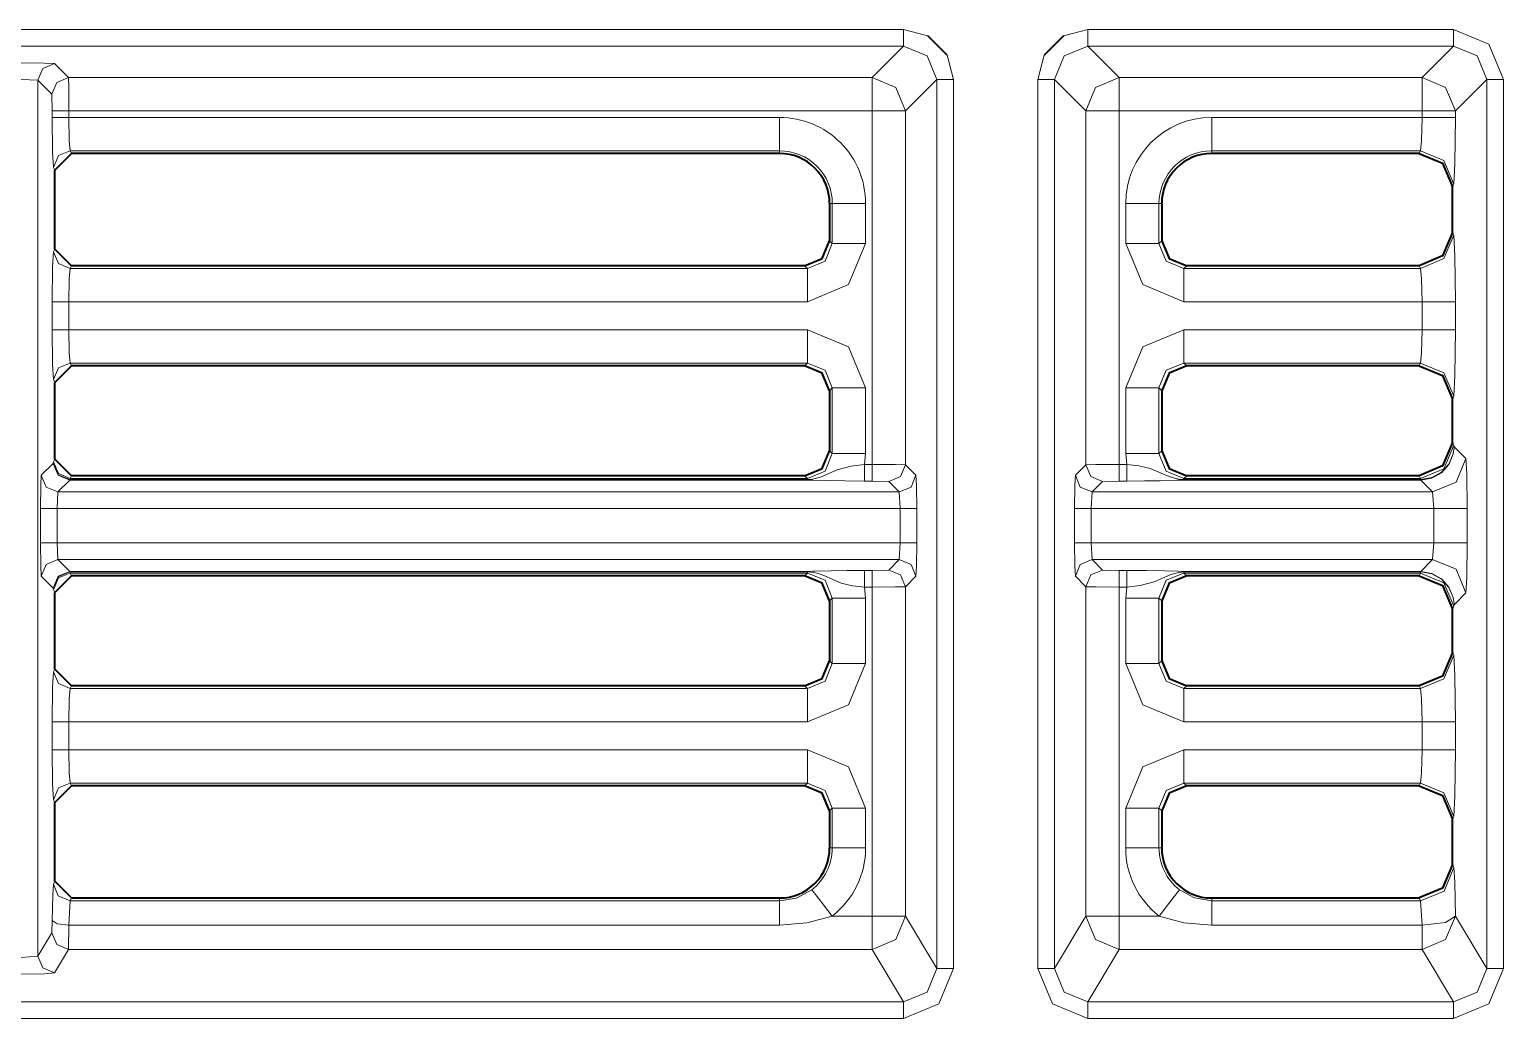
# Model space of a CAD drawing. Header units: millimetres. Extents: x 0 to 2941, y -405 to 1422.
# Drawn here: x 1079.58 to 1123.8, y 851.21 to 880.88 of the extents above; entities that cross this region are included whole.
import ezdxf

# ---------------------------------------------------------------- set-up
doc = ezdxf.new("R2010")
doc.units = ezdxf.units.MM
doc.layers.add('FINE', color=9, linetype='Continuous')
doc.layers.add('OUTLINE', color=7, linetype='Continuous')

msp = doc.modelspace()

# ---------------------------------------------------------------- linework, layer by layer
at = {"layer": 'FINE', "lineweight": 9}
for p, q in [((1051.224, 880.877), (1105.804, 880.877)), ((1105.804, 880.877), (1106.531, 880.689)), ((1110.602, 880.689), (1111.329, 880.877)), ((1111.329, 880.877), (1122.304, 880.877)), ((1105.804, 880.377), (1051.079, 880.377)), ((1104.86, 879.434), (1105.804, 880.377)), ((1109.83, 879.378), (1110.018, 880.105)), ((1122.304, 880.377), (1111.329, 880.377)), ((1111.329, 880.377), (1112.273, 879.434)), ((1122.304, 880.377), (1121.36, 879.434)), ((1080.329, 879.854), (1080.749, 879.434)), ((1079.829, 879.354), (1079.33, 879.379)), ((1080.749, 879.434), (1104.86, 879.434)), ((1106.804, 879.378), (1105.86, 878.434)), ((1106.804, 852.713), (1106.804, 879.378)), ((1109.83, 852.713), (1109.83, 879.378)), ((1110.33, 879.378), (1110.33, 852.713)), ((1111.273, 878.434), (1110.33, 879.378)), ((1112.273, 879.434), (1121.36, 879.434)), ((1122.36, 878.434), (1123.304, 879.378)), ((1123.304, 879.378), (1123.304, 852.713)), ((1123.804, 852.713), (1123.804, 879.378)), ((1080.262, 878.434), (1080.249, 878.934)), ((1080.262, 878.238), (1080.262, 878.434)), ((1080.762, 878.434), (1080.762, 878.238)), ((1105.86, 878.434), (1105.86, 867.821)), ((1111.273, 867.821), (1111.273, 878.434)), ((1112.273, 878.434), (1112.273, 867.833)), ((1121.36, 878.434), (1112.273, 878.434)), ((1121.36, 878.434), (1121.36, 878.238)), ((1122.36, 878.238), (1122.36, 878.434)), ((1080.762, 878.238), (1102.085, 878.238)), ((1115.049, 878.238), (1121.36, 878.238)), ((1102.085, 877.24), (1080.799, 877.24)), ((1080.799, 877.24), (1080.84, 877.159)), ((1102.085, 877.159), (1102.085, 877.24)), ((1121.311, 877.24), (1121.27, 877.159)), ((1080.34, 876.658), (1080.299, 876.74)), ((1122.269, 876.158), (1122.311, 876.241)), ((1103.666, 875.659), (1103.585, 875.659)), ((1103.666, 874.46), (1103.666, 875.659)), ((1104.665, 875.659), (1104.665, 874.46)), ((1112.469, 874.46), (1112.469, 875.659)), ((1113.549, 875.659), (1113.467, 875.659)), ((1113.467, 875.659), (1113.467, 874.46)), ((1122.311, 874.71), (1122.269, 874.793)), ((1103.585, 874.542), (1103.666, 874.46)), ((1113.467, 874.46), (1113.549, 874.542)), ((1080.299, 874.211), (1080.34, 874.293)), ((1080.84, 873.793), (1080.799, 873.711)), ((1080.799, 873.711), (1102.917, 873.711)), ((1102.917, 873.711), (1102.836, 873.793)), ((1114.298, 873.793), (1114.216, 873.711)), ((1114.216, 873.711), (1121.311, 873.711)), ((1121.27, 873.793), (1121.311, 873.711)), ((1080.262, 871.873), (1080.262, 872.713)), ((1121.36, 872.713), (1114.216, 872.713)), ((1121.36, 872.713), (1121.36, 871.873)), ((1080.762, 871.873), (1102.917, 871.873)), ((1114.216, 871.873), (1121.36, 871.873)), ((1102.836, 870.793), (1102.917, 870.874)), ((1121.311, 870.874), (1114.216, 870.874)), ((1114.216, 870.874), (1114.298, 870.793)), ((1121.311, 870.874), (1121.27, 870.793)), ((1080.34, 870.293), (1080.299, 870.375)), ((1103.666, 870.125), (1103.585, 870.044)), ((1104.665, 870.125), (1104.665, 868.16)), ((1112.469, 868.16), (1112.469, 870.125)), ((1113.549, 870.044), (1113.467, 870.125)), ((1113.467, 870.125), (1113.467, 868.16)), ((1122.269, 869.793), (1122.311, 869.875)), ((1104.665, 868.16), (1104.634, 867.833)), ((1112.499, 867.833), (1112.469, 868.16)), ((1113.467, 868.16), (1113.549, 868.242)), ((1122.311, 868.41), (1122.269, 868.493)), ((1122.32, 868.361), (1122.311, 868.41)), ((1122.675, 868.005), (1122.32, 868.361)), ((1079.934, 867.505), (1080.291, 867.862)), ((1080.291, 867.862), (1080.299, 867.911)), ((1080.299, 867.911), (1080.34, 867.993)), ((1105.86, 867.821), (1106.175, 867.505)), ((1110.958, 867.505), (1111.273, 867.821)), ((1112.273, 867.833), (1112.499, 867.833)), ((1080.791, 867.363), (1080.434, 867.005)), ((1102.917, 867.363), (1080.791, 867.363)), ((1102.917, 867.411), (1102.836, 867.493)), ((1104.86, 867.333), (1104.634, 867.333)), ((1105.36, 867.321), (1104.86, 867.333)), ((1105.675, 867.005), (1105.36, 867.321)), ((1114.298, 867.493), (1114.216, 867.411)), ((1114.216, 867.411), (1121.311, 867.411)), ((1114.216, 867.379), (1121.319, 867.379)), ((1121.319, 867.363), (1114.216, 867.363)), ((1121.27, 867.493), (1121.311, 867.411)), ((1121.311, 867.411), (1121.322, 867.379)), ((1121.322, 867.379), (1121.319, 867.379)), ((1121.319, 867.363), (1121.676, 867.005)), ((1080.434, 867.005), (1080.409, 866.506)), ((1080.434, 867.005), (1105.675, 867.005)), ((1105.701, 866.506), (1105.675, 867.005)), ((1111.458, 867.005), (1111.432, 866.506)), ((1121.676, 867.005), (1121.714, 866.506)), ((1079.909, 865.48), (1079.909, 866.506)), ((1105.701, 866.506), (1080.409, 866.506)), ((1080.409, 866.506), (1080.409, 865.48)), ((1105.701, 865.48), (1105.701, 866.506)), ((1106.201, 866.506), (1106.201, 865.48)), ((1110.932, 865.48), (1110.932, 866.506)), ((1121.714, 866.506), (1121.714, 865.48)), ((1122.714, 865.48), (1122.714, 866.506)), ((1080.409, 865.48), (1105.701, 865.48)), ((1080.409, 865.48), (1080.434, 864.98)), ((1105.675, 864.98), (1105.701, 865.48)), ((1111.432, 865.48), (1111.458, 864.98)), ((1121.714, 865.48), (1121.676, 864.98)), ((1080.434, 864.98), (1080.791, 864.623)), ((1105.675, 864.98), (1080.434, 864.98)), ((1080.791, 864.623), (1102.917, 864.623)), ((1102.917, 864.606), (1080.791, 864.606)), ((1080.791, 864.606), (1080.799, 864.574)), ((1104.634, 864.652), (1104.86, 864.652)), ((1104.86, 864.652), (1105.36, 864.665)), ((1105.36, 864.665), (1105.675, 864.98)), ((1121.676, 864.98), (1111.458, 864.98)), ((1114.216, 864.623), (1121.319, 864.623)), ((1121.319, 864.606), (1114.216, 864.606)), ((1121.322, 864.606), (1121.311, 864.574)), ((1121.676, 864.98), (1121.319, 864.623)), ((1121.325, 864.623), (1121.319, 864.623)), ((1121.319, 864.606), (1121.322, 864.606)), ((1080.291, 864.123), (1079.934, 864.48)), ((1102.917, 864.574), (1080.799, 864.574)), ((1080.799, 864.574), (1080.84, 864.493)), ((1102.836, 864.493), (1102.917, 864.574)), ((1104.86, 864.152), (1104.634, 864.152)), ((1104.634, 864.152), (1104.665, 863.825)), ((1104.86, 854.286), (1104.86, 864.152)), ((1106.175, 864.48), (1105.86, 864.165)), ((1105.86, 864.165), (1105.86, 854.286)), ((1111.273, 864.165), (1110.958, 864.48)), ((1111.273, 854.286), (1111.273, 864.165)), ((1112.469, 863.825), (1112.499, 864.152)), ((1114.216, 864.574), (1114.298, 864.493)), ((1121.311, 864.574), (1114.216, 864.574)), ((1121.311, 864.574), (1121.27, 864.493)), ((1080.299, 864.075), (1080.291, 864.123)), ((1080.34, 863.993), (1080.299, 864.075)), ((1103.666, 863.825), (1103.585, 863.744)), ((1103.666, 861.86), (1103.666, 863.825)), ((1104.665, 863.825), (1104.665, 861.86)), ((1112.469, 861.86), (1112.469, 863.825)), ((1113.467, 863.825), (1113.467, 861.86)), ((1113.549, 863.744), (1113.467, 863.825)), ((1122.32, 863.624), (1122.675, 863.98)), ((1122.269, 863.493), (1122.311, 863.576)), ((1122.311, 863.576), (1122.32, 863.624)), ((1103.585, 861.942), (1103.666, 861.86)), ((1113.467, 861.86), (1113.549, 861.942)), ((1122.311, 862.11), (1122.269, 862.193)), ((1080.299, 861.611), (1080.34, 861.693)), ((1080.84, 861.193), (1080.799, 861.111)), ((1080.799, 861.111), (1102.917, 861.111)), ((1102.917, 861.111), (1102.836, 861.193)), ((1114.298, 861.193), (1114.216, 861.111)), ((1114.216, 861.111), (1121.311, 861.111)), ((1121.27, 861.193), (1121.311, 861.111)), ((1080.262, 859.273), (1080.262, 860.113)), ((1080.762, 860.113), (1080.762, 859.273)), ((1102.917, 860.113), (1080.762, 860.113)), ((1121.36, 860.113), (1114.216, 860.113)), ((1121.36, 860.113), (1121.36, 859.273)), ((1122.36, 859.273), (1122.36, 860.113)), ((1080.762, 859.273), (1102.917, 859.273)), ((1114.216, 859.273), (1121.36, 859.273)), ((1080.799, 858.274), (1080.84, 858.193)), ((1102.917, 858.274), (1080.799, 858.274)), ((1102.836, 858.193), (1102.917, 858.274)), ((1121.311, 858.274), (1121.27, 858.193)), ((1103.666, 857.525), (1103.585, 857.444)), ((1103.666, 856.328), (1103.666, 857.525)), ((1104.665, 857.525), (1104.665, 856.328)), ((1112.469, 856.328), (1112.469, 857.525)), ((1122.269, 857.193), (1122.311, 857.275)), ((1103.585, 856.328), (1103.666, 856.328)), ((1113.467, 856.328), (1113.549, 856.328)), ((1122.312, 855.741), (1122.269, 855.828)), ((1080.297, 855.242), (1080.34, 855.328)), ((1080.797, 854.742), (1080.761, 854.015)), ((1080.84, 854.828), (1080.797, 854.742)), ((1080.797, 854.742), (1102.085, 854.742)), ((1102.085, 854.742), (1102.085, 854.828)), ((1115.049, 854.828), (1115.049, 854.742)), ((1115.049, 854.742), (1121.313, 854.742)), ((1121.27, 854.828), (1121.313, 854.742)), ((1121.313, 854.742), (1121.36, 854.015)), ((1080.249, 853.787), (1080.262, 854.151)), ((1080.761, 854.015), (1080.749, 853.287)), ((1102.085, 854.015), (1080.761, 854.015)), ((1103.662, 854.286), (1104.86, 854.286)), ((1105.86, 854.286), (1106.804, 852.713)), ((1110.33, 852.713), (1111.273, 854.286)), ((1121.36, 854.015), (1115.049, 854.015)), ((1123.304, 852.713), (1122.36, 854.286)), ((1079.829, 853.086), (1080.249, 853.787)), ((1080.749, 853.287), (1080.329, 852.587)), ((1104.86, 853.287), (1080.749, 853.287)), ((1105.805, 851.713), (1104.86, 853.287)), ((1121.36, 853.287), (1122.305, 851.713)), ((1079.33, 853.044), (1079.829, 853.086)), ((1051.078, 851.713), (1105.805, 851.713)), ((1111.328, 851.713), (1122.305, 851.713)), ((1105.805, 851.213), (1051.078, 851.213)), ((1122.305, 851.213), (1111.328, 851.213))]:
    msp.add_line(p, q, dxfattribs=at)
for points in [[(1105.804, 880.877), (1105.804, 880.528), (1105.804, 880.377)], [(1111.329, 880.877), (1111.329, 880.528), (1111.329, 880.377)], [(1122.304, 880.877), (1122.304, 880.528), (1122.304, 880.377)], [(1123.804, 879.378), (1123.365, 880.438), (1122.304, 880.877)], [(1106.804, 879.378), (1106.511, 880.085), (1105.804, 880.377)], [(1107.115, 880.105), (1107.303, 879.378), (1107.303, 852.713)], [(1111.329, 880.377), (1110.622, 880.085), (1110.33, 879.378)], [(1123.304, 879.378), (1123.011, 880.085), (1122.304, 880.377)], [(1079.33, 879.879), (1080.027, 879.872), (1080.329, 879.854)], [(1079.829, 879.354), (1079.976, 879.707), (1080.329, 879.854)], [(1080.249, 878.934), (1079.829, 879.354), (1079.829, 853.086)], [(1080.249, 878.934), (1080.396, 879.287), (1080.749, 879.434)], [(1080.749, 879.434), (1080.758, 879.132), (1080.762, 878.434)], [(1104.86, 879.434), (1105.567, 879.141), (1105.86, 878.434)], [(1104.86, 879.434), (1104.86, 879.132), (1104.86, 878.434)], [(1107.303, 879.378), (1106.954, 879.378), (1106.804, 879.378)], [(1110.33, 879.378), (1110.179, 879.378), (1109.83, 879.378)], [(1111.273, 878.434), (1111.566, 879.141), (1112.273, 879.434)], [(1112.273, 878.434), (1112.273, 879.132), (1112.273, 879.434)], [(1122.36, 878.434), (1122.067, 879.141), (1121.36, 879.434)], [(1121.36, 879.434), (1121.36, 879.132), (1121.36, 878.434)], [(1123.304, 879.378), (1123.455, 879.378), (1123.804, 879.378)], [(1080.262, 878.434), (1080.413, 878.434), (1080.762, 878.434)], [(1104.634, 867.833), (1104.86, 867.833), (1104.86, 878.434), (1080.762, 878.434)], [(1105.86, 878.434), (1105.558, 878.434), (1104.86, 878.434)], [(1112.273, 878.434), (1111.575, 878.434), (1111.273, 878.434)], [(1122.36, 878.434), (1122.058, 878.434), (1121.36, 878.434)], [(1080.262, 878.238), (1080.413, 878.238), (1080.762, 878.238)], [(1080.299, 876.74), (1080.273, 877.206), (1080.262, 878.238)], [(1080.762, 878.238), (1080.773, 877.55), (1080.799, 877.24)], [(1102.085, 878.238), (1102.085, 877.55), (1102.085, 877.24)], [(1115.049, 877.24), (1115.049, 877.55), (1115.049, 878.238)], [(1121.36, 878.238), (1121.346, 877.55), (1121.311, 877.24)], [(1122.36, 878.238), (1122.058, 878.238), (1121.36, 878.238)], [(1122.311, 876.241), (1122.346, 876.862), (1122.36, 878.238)], [(1080.299, 876.74), (1080.446, 877.093), (1080.799, 877.24)], [(1121.311, 877.24), (1115.049, 877.24), (1115.049, 877.159)], [(1122.311, 876.241), (1122.017, 876.947), (1121.311, 877.24)], [(1104.665, 875.659), (1103.976, 875.659), (1103.666, 875.659)], [(1113.467, 875.659), (1113.157, 875.659), (1112.469, 875.659)], [(1102.917, 873.711), (1103.448, 873.93), (1103.666, 874.46)], [(1104.665, 874.46), (1104.153, 873.224), (1102.917, 872.713)], [(1104.665, 874.46), (1103.976, 874.46), (1103.666, 874.46)], [(1113.467, 874.46), (1113.157, 874.46), (1112.469, 874.46)], [(1114.216, 872.713), (1112.98, 873.224), (1112.469, 874.46)], [(1113.467, 874.46), (1113.685, 873.93), (1114.216, 873.711)], [(1122.311, 874.71), (1122.017, 874.004), (1121.311, 873.711)], [(1122.36, 871.873), (1122.36, 872.713), (1122.346, 874.089), (1122.311, 874.71)], [(1080.262, 872.713), (1080.273, 873.745), (1080.299, 874.211)], [(1080.799, 873.711), (1080.446, 873.858), (1080.299, 874.211)], [(1080.799, 873.711), (1080.773, 873.401), (1080.762, 872.713)], [(1102.917, 872.713), (1102.917, 873.401), (1102.917, 873.711)], [(1114.216, 873.711), (1114.216, 873.401), (1114.216, 872.713)], [(1121.311, 873.711), (1121.346, 873.401), (1121.36, 872.713)], [(1080.262, 872.713), (1080.413, 872.713), (1080.762, 872.713)], [(1102.917, 872.713), (1080.762, 872.713), (1080.762, 871.873)], [(1122.36, 872.713), (1122.058, 872.713), (1121.36, 872.713)], [(1080.262, 871.873), (1080.413, 871.873), (1080.762, 871.873)], [(1080.299, 870.375), (1080.273, 870.84), (1080.262, 871.873)], [(1080.762, 871.873), (1080.773, 871.184), (1080.799, 870.874)], [(1102.917, 871.873), (1102.917, 871.184), (1102.917, 870.874)], [(1102.917, 871.873), (1104.153, 871.361), (1104.665, 870.125)], [(1112.469, 870.125), (1112.98, 871.361), (1114.216, 871.873)], [(1114.216, 871.873), (1114.216, 871.184), (1114.216, 870.874)], [(1121.36, 871.873), (1121.346, 871.184), (1121.311, 870.874)], [(1122.36, 871.873), (1122.058, 871.873), (1121.36, 871.873)], [(1122.311, 869.875), (1122.346, 870.496), (1122.36, 871.873)], [(1080.299, 870.375), (1080.446, 870.728), (1080.799, 870.874)], [(1102.917, 870.874), (1080.799, 870.874), (1080.84, 870.793)], [(1103.666, 870.125), (1103.448, 870.656), (1102.917, 870.874)], [(1114.216, 870.874), (1113.685, 870.656), (1113.467, 870.125)], [(1122.311, 869.875), (1122.017, 870.581), (1121.311, 870.874)], [(1103.585, 868.242), (1103.666, 868.16), (1103.666, 870.125)], [(1103.666, 870.125), (1103.976, 870.125), (1104.665, 870.125)], [(1112.469, 870.125), (1113.157, 870.125), (1113.467, 870.125)], [(1102.917, 867.411), (1103.448, 867.63), (1103.666, 868.16)], [(1103.666, 868.16), (1103.976, 868.16), (1104.665, 868.16)], [(1112.469, 868.16), (1113.157, 868.16), (1113.467, 868.16)], [(1113.467, 868.16), (1113.685, 867.63), (1114.216, 867.411)], [(1122.311, 868.41), (1122.017, 867.704), (1121.311, 867.411)], [(1122.32, 868.361), (1122.319, 868.338), (1122.294, 868.146), (1122.166, 867.84), (1121.943, 867.595), (1121.651, 867.436), (1121.322, 867.379)], [(1122.32, 868.361), (1122.319, 868.337), (1122.295, 868.143), (1122.167, 867.833), (1121.945, 867.583), (1121.654, 867.421), (1121.325, 867.363)], [(1080.791, 867.379), (1080.439, 867.522), (1080.291, 867.862)], [(1080.791, 867.363), (1080.438, 867.509), (1080.291, 867.862)], [(1080.799, 867.411), (1080.446, 867.558), (1080.299, 867.911)], [(1102.917, 867.379), (1102.987, 867.382), (1103.074, 867.39), (1103.314, 867.45), (1103.813, 867.672), (1104.227, 867.783), (1104.634, 867.833)], [(1104.634, 867.833), (1104.634, 867.484), (1104.634, 867.333)], [(1104.86, 867.833), (1104.86, 867.484), (1104.86, 867.333)], [(1104.86, 867.833), (1105.558, 867.83), (1105.86, 867.821)], [(1105.86, 867.821), (1105.713, 867.467), (1105.36, 867.321)], [(1111.273, 867.821), (1111.575, 867.83), (1112.273, 867.833)], [(1111.773, 867.321), (1111.42, 867.467), (1111.273, 867.821)], [(1112.273, 867.333), (1112.273, 867.484), (1112.273, 867.833)], [(1112.499, 867.333), (1112.499, 867.484), (1112.499, 867.833)], [(1112.499, 867.833), (1112.863, 867.79), (1113.206, 867.713), (1113.724, 867.488), (1113.861, 867.436), (1113.968, 867.407), (1114.113, 867.384), (1114.183, 867.38), (1114.216, 867.379)], [(1122.675, 868.005), (1122.382, 867.298), (1121.676, 867.005)], [(1122.714, 866.506), (1122.702, 867.552), (1122.675, 868.005)], [(1079.909, 866.506), (1079.916, 867.203), (1079.934, 867.505)], [(1080.434, 867.005), (1080.081, 867.152), (1079.934, 867.505)], [(1080.799, 867.411), (1080.791, 867.379), (1102.917, 867.379)], [(1080.791, 867.379), (1080.791, 867.368), (1080.791, 867.363)], [(1080.84, 867.493), (1080.799, 867.411), (1102.917, 867.411)], [(1102.917, 867.411), (1102.917, 867.401), (1102.917, 867.379)], [(1102.917, 867.379), (1102.917, 867.368), (1102.917, 867.363)], [(1104.634, 867.333), (1104.042, 867.337), (1103.494, 867.346), (1103.086, 867.359), (1102.978, 867.362), (1102.944, 867.363), (1102.917, 867.363)], [(1106.175, 867.505), (1106.029, 867.152), (1105.675, 867.005)], [(1106.175, 867.505), (1106.193, 867.203), (1106.201, 866.506)], [(1110.932, 866.506), (1110.94, 867.203), (1110.958, 867.505)], [(1111.458, 867.005), (1111.105, 867.152), (1110.958, 867.505)], [(1111.773, 867.321), (1111.458, 867.005), (1121.676, 867.005)], [(1112.499, 867.333), (1112.273, 867.333), (1111.773, 867.321)], [(1114.216, 867.363), (1114.204, 867.363), (1114.176, 867.362), (1114.117, 867.361), (1114.068, 867.36), (1113.994, 867.357), (1113.5, 867.343), (1113.029, 867.336), (1112.499, 867.333)], [(1114.216, 867.411), (1114.216, 867.401), (1114.216, 867.379)], [(1114.216, 867.363), (1114.216, 867.368), (1114.216, 867.379)], [(1121.319, 867.363), (1121.325, 867.363), (1121.323, 867.368), (1121.322, 867.379)], [(1121.319, 867.379), (1121.319, 867.368), (1121.319, 867.363)], [(1080.409, 866.506), (1080.06, 866.506), (1079.909, 866.506)], [(1106.201, 866.506), (1106.05, 866.506), (1105.701, 866.506)], [(1111.432, 866.506), (1111.083, 866.506), (1110.932, 866.506)], [(1121.714, 866.506), (1111.432, 866.506), (1111.432, 865.48), (1121.714, 865.48)], [(1122.714, 866.506), (1122.412, 866.506), (1121.714, 866.506)], [(1080.409, 865.48), (1080.06, 865.48), (1079.909, 865.48)], [(1079.934, 864.48), (1079.916, 864.782), (1079.909, 865.48)], [(1106.201, 865.48), (1106.05, 865.48), (1105.701, 865.48)], [(1106.201, 865.48), (1106.193, 864.782), (1106.175, 864.48)], [(1111.432, 865.48), (1111.083, 865.48), (1110.932, 865.48)], [(1110.958, 864.48), (1110.94, 864.782), (1110.932, 865.48)], [(1122.714, 865.48), (1122.412, 865.48), (1121.714, 865.48)], [(1122.675, 863.98), (1122.702, 864.433), (1122.714, 865.48)], [(1080.434, 864.98), (1080.081, 864.833), (1079.934, 864.48)], [(1080.791, 864.623), (1080.438, 864.476), (1080.291, 864.123)], [(1080.791, 864.606), (1080.439, 864.463), (1080.291, 864.123)], [(1080.791, 864.623), (1080.791, 864.618), (1080.791, 864.606)], [(1102.917, 864.623), (1102.93, 864.623), (1102.957, 864.623), (1103.016, 864.624), (1103.065, 864.626), (1103.14, 864.629), (1103.633, 864.643), (1104.104, 864.65), (1104.634, 864.652)], [(1102.917, 864.606), (1102.917, 864.618), (1102.917, 864.623)], [(1102.917, 864.606), (1102.917, 864.585), (1102.917, 864.574)], [(1104.634, 864.152), (1104.27, 864.195), (1103.927, 864.273), (1103.409, 864.498), (1103.272, 864.549), (1103.166, 864.578), (1103.02, 864.601), (1102.95, 864.606), (1102.917, 864.606)], [(1104.634, 864.152), (1104.634, 864.501), (1104.634, 864.652)], [(1104.86, 864.152), (1104.86, 864.501), (1104.86, 864.652)], [(1105.86, 864.165), (1105.713, 864.518), (1105.36, 864.665)], [(1106.175, 864.48), (1106.029, 864.833), (1105.675, 864.98)], [(1110.958, 864.48), (1111.105, 864.833), (1111.458, 864.98)], [(1111.273, 864.165), (1111.42, 864.518), (1111.773, 864.665)], [(1111.458, 864.98), (1111.773, 864.665), (1112.273, 864.652), (1112.499, 864.652)], [(1112.273, 864.152), (1112.273, 864.501), (1112.273, 864.652)], [(1112.499, 864.152), (1112.499, 864.501), (1112.499, 864.652)], [(1112.499, 864.652), (1113.091, 864.649), (1113.639, 864.64), (1114.047, 864.627), (1114.155, 864.623), (1114.189, 864.623), (1114.216, 864.623)], [(1114.216, 864.606), (1114.146, 864.604), (1114.059, 864.595), (1113.819, 864.535), (1113.32, 864.313), (1112.906, 864.202), (1112.499, 864.152)], [(1114.216, 864.606), (1114.216, 864.618), (1114.216, 864.623)], [(1114.216, 864.606), (1114.216, 864.585), (1114.216, 864.574)], [(1121.319, 864.623), (1121.319, 864.618), (1121.319, 864.606)], [(1121.322, 864.606), (1121.323, 864.618), (1121.325, 864.623)], [(1122.32, 863.624), (1122.319, 863.648), (1122.294, 863.84), (1122.166, 864.145), (1121.943, 864.39), (1121.651, 864.549), (1121.322, 864.606)], [(1122.32, 863.624), (1122.319, 863.648), (1122.295, 863.843), (1122.167, 864.153), (1121.945, 864.402), (1121.654, 864.565), (1121.325, 864.623)], [(1122.675, 863.98), (1122.382, 864.687), (1121.676, 864.98)], [(1080.799, 864.574), (1080.446, 864.428), (1080.299, 864.075)], [(1103.666, 863.825), (1103.448, 864.356), (1102.917, 864.574)], [(1105.86, 864.165), (1105.558, 864.156), (1104.86, 864.152)], [(1112.273, 864.152), (1111.575, 864.156), (1111.273, 864.165)], [(1112.499, 864.152), (1112.273, 864.152), (1112.273, 854.286), (1113.471, 854.286)], [(1114.216, 864.574), (1113.685, 864.356), (1113.467, 863.825)], [(1122.311, 863.576), (1122.017, 864.281), (1121.311, 864.574)], [(1103.666, 863.825), (1103.976, 863.825), (1104.665, 863.825)], [(1112.469, 863.825), (1113.157, 863.825), (1113.467, 863.825)], [(1122.311, 862.11), (1122.017, 861.404), (1121.311, 861.111)], [(1122.36, 860.113), (1122.346, 861.489), (1122.311, 862.11)], [(1080.262, 860.113), (1080.273, 861.145), (1080.299, 861.611)], [(1080.299, 861.611), (1080.446, 861.258), (1080.799, 861.111)], [(1102.917, 861.111), (1103.448, 861.33), (1103.666, 861.86)], [(1104.665, 861.86), (1104.153, 860.624), (1102.917, 860.113)], [(1103.666, 861.86), (1103.976, 861.86), (1104.665, 861.86)], [(1112.469, 861.86), (1113.157, 861.86), (1113.467, 861.86)], [(1114.216, 860.113), (1112.98, 860.624), (1112.469, 861.86)], [(1113.467, 861.86), (1113.685, 861.33), (1114.216, 861.111)], [(1080.799, 861.111), (1080.773, 860.801), (1080.762, 860.113)], [(1102.917, 861.111), (1102.917, 860.801), (1102.917, 860.113)], [(1114.216, 861.111), (1114.216, 860.801), (1114.216, 860.113)], [(1121.311, 861.111), (1121.346, 860.801), (1121.36, 860.113)], [(1080.262, 860.113), (1080.413, 860.113), (1080.762, 860.113)], [(1122.36, 860.113), (1122.058, 860.113), (1121.36, 860.113)], [(1080.262, 859.273), (1080.413, 859.273), (1080.762, 859.273)], [(1080.34, 857.693), (1080.299, 857.775), (1080.273, 858.24), (1080.262, 859.273)], [(1080.762, 859.273), (1080.773, 858.584), (1080.799, 858.274)], [(1102.917, 858.274), (1102.917, 858.584), (1102.917, 859.273)], [(1102.917, 859.273), (1104.153, 858.761), (1104.665, 857.525)], [(1112.469, 857.525), (1112.98, 858.761), (1114.216, 859.273)], [(1114.216, 859.273), (1114.216, 858.584), (1114.216, 858.274)], [(1121.36, 859.273), (1121.346, 858.584), (1121.311, 858.274)], [(1122.36, 859.273), (1122.058, 859.273), (1121.36, 859.273)], [(1122.311, 857.275), (1122.346, 857.896), (1122.36, 859.273)], [(1080.299, 857.775), (1080.446, 858.127), (1080.799, 858.274)], [(1103.666, 857.525), (1103.448, 858.056), (1102.917, 858.274)], [(1114.216, 858.274), (1113.685, 858.056), (1113.467, 857.525)], [(1121.311, 858.274), (1114.216, 858.274), (1114.298, 858.193)], [(1122.311, 857.275), (1122.017, 857.981), (1121.311, 858.274)], [(1103.666, 857.525), (1103.976, 857.525), (1104.665, 857.525)], [(1112.469, 857.525), (1113.157, 857.525), (1113.467, 857.525)], [(1113.549, 857.444), (1113.467, 857.525), (1113.467, 856.328)], [(1103.666, 856.328), (1103.976, 856.328), (1104.665, 856.328)], [(1112.469, 856.328), (1113.157, 856.328), (1113.467, 856.328)], [(1121.313, 854.742), (1122.019, 855.035), (1122.312, 855.741)], [(1122.36, 854.286), (1122.342, 855.306), (1122.312, 855.741)], [(1080.262, 854.151), (1080.275, 854.916), (1080.297, 855.242)], [(1080.297, 855.242), (1080.444, 854.889), (1080.797, 854.742)], [(1102.085, 854.742), (1102.588, 854.826), (1103.052, 855.076)], [(1103.662, 854.286), (1103.241, 854.831), (1103.052, 855.076)], [(1113.471, 854.286), (1113.892, 854.831), (1114.081, 855.076)], [(1114.081, 855.076), (1114.536, 854.829), (1115.049, 854.742)], [(1102.085, 854.015), (1102.085, 854.525), (1102.085, 854.742)], [(1115.049, 854.742), (1115.049, 854.525), (1115.049, 854.015)], [(1080.262, 854.151), (1080.412, 854.056), (1080.761, 854.015)], [(1103.662, 854.286), (1102.905, 854.083), (1102.085, 854.015)], [(1105.86, 854.286), (1105.567, 853.58), (1104.86, 853.287)], [(1105.86, 854.286), (1105.558, 854.286), (1104.86, 854.286)], [(1104.86, 853.287), (1104.86, 853.595), (1104.86, 854.286)], [(1112.273, 853.287), (1111.567, 853.58), (1111.273, 854.286)], [(1112.273, 854.286), (1111.575, 854.286), (1111.273, 854.286)], [(1112.273, 853.287), (1112.273, 853.595), (1112.273, 854.286)], [(1115.049, 854.015), (1114.212, 854.086), (1113.471, 854.286)], [(1121.36, 853.287), (1122.067, 853.58), (1122.36, 854.286)], [(1121.36, 854.015), (1122.059, 854.097), (1122.36, 854.286)], [(1121.36, 854.015), (1121.36, 853.502), (1121.36, 853.287)], [(1080.249, 853.787), (1080.396, 853.434), (1080.749, 853.287)], [(1121.36, 853.287), (1112.273, 853.287), (1111.328, 851.713)], [(1079.829, 853.086), (1079.976, 852.733), (1080.329, 852.587)], [(1105.805, 851.713), (1106.511, 852.005), (1106.804, 852.713)], [(1107.303, 852.713), (1106.865, 851.652), (1105.805, 851.213)], [(1107.303, 852.713), (1106.954, 852.713), (1106.804, 852.713)], [(1110.33, 852.713), (1110.179, 852.713), (1109.83, 852.713)], [(1111.328, 851.213), (1110.269, 851.652), (1109.83, 852.713)], [(1110.33, 852.713), (1110.622, 852.005), (1111.328, 851.713)], [(1122.305, 851.713), (1123.012, 852.005), (1123.304, 852.713)], [(1122.305, 851.213), (1123.365, 851.652), (1123.804, 852.713)], [(1123.804, 852.713), (1123.455, 852.713), (1123.304, 852.713)], [(1080.329, 852.587), (1080.027, 852.557), (1079.33, 852.544)], [(1105.805, 851.213), (1105.805, 851.559), (1105.805, 851.713)], [(1111.328, 851.713), (1111.328, 851.559), (1111.328, 851.213)], [(1122.305, 851.713), (1122.305, 851.559), (1122.305, 851.213)]]:
    msp.add_lwpolyline(points, dxfattribs=at)
for points in [[(1104.665, 875.659, 0.414223), (1102.085, 878.239)], [(1115.049, 878.239, 0.414204), (1112.468, 875.659)], [(1103.666, 875.659, 0.414245), (1102.085, 877.24)], [(1115.049, 877.24, 0.414182), (1113.467, 875.659)], [(1103.052, 855.076, 0.232198), (1103.666, 856.328)], [(1103.662, 854.287, 0.232304), (1104.665, 856.328)], [(1112.468, 856.328, 0.232262), (1113.471, 854.287)], [(1113.467, 856.328, 0.232249), (1114.081, 855.076)]]:
    msp.add_lwpolyline(points, format="xyb", dxfattribs=at)
at = {"layer": 'OUTLINE', "lineweight": 40}
for p, q in [((1107.115, 880.105), (1106.531, 880.689)), ((1110.602, 880.689), (1110.018, 880.105)), ((1121.27, 877.159), (1115.049, 877.159)), ((1080.34, 874.293), (1080.34, 876.658)), ((1122.269, 874.793), (1122.269, 876.158)), ((1103.585, 875.659), (1103.585, 874.542)), ((1113.549, 875.659), (1113.549, 874.542)), ((1080.34, 874.293), (1080.84, 873.793)), ((1102.836, 873.793), (1080.84, 873.793)), ((1121.27, 873.793), (1114.298, 873.793)), ((1080.84, 870.793), (1080.34, 870.293)), ((1102.836, 870.793), (1080.84, 870.793)), ((1080.34, 867.993), (1080.34, 870.293)), ((1103.585, 870.044), (1103.585, 868.242)), ((1113.549, 870.044), (1113.549, 868.242)), ((1122.269, 868.493), (1122.269, 869.793)), ((1080.34, 867.993), (1080.84, 867.493)), ((1102.836, 867.493), (1080.84, 867.493)), ((1121.27, 867.493), (1114.298, 867.493)), ((1121.27, 864.493), (1114.298, 864.493)), ((1080.34, 861.693), (1080.34, 863.993)), ((1103.585, 863.744), (1103.585, 861.942)), ((1113.549, 863.744), (1113.549, 861.942)), ((1122.269, 862.193), (1122.269, 863.493)), ((1080.34, 861.693), (1080.84, 861.193)), ((1102.836, 861.193), (1080.84, 861.193)), ((1121.27, 861.193), (1114.298, 861.193)), ((1080.84, 858.193), (1080.34, 857.693)), ((1102.836, 858.193), (1080.84, 858.193)), ((1121.27, 858.193), (1114.298, 858.193)), ((1080.34, 855.328), (1080.34, 857.693)), ((1103.585, 857.444), (1103.585, 856.328)), ((1113.549, 857.444), (1113.549, 856.328)), ((1122.269, 855.828), (1122.269, 857.193)), ((1080.34, 855.328), (1080.84, 854.828)), ((1080.84, 854.828), (1102.085, 854.828)), ((1115.049, 854.828), (1121.27, 854.828))]:
    msp.add_line(p, q, dxfattribs=at)
for points in [[(1102.085, 877.159), (1080.84, 877.159), (1080.34, 876.658)], [(1121.27, 877.159), (1121.977, 876.866), (1122.269, 876.158)], [(1122.269, 874.793), (1121.977, 874.085), (1121.27, 873.793)], [(1102.836, 873.793), (1103.365, 874.012), (1103.585, 874.542)], [(1113.549, 874.542), (1113.768, 874.012), (1114.298, 873.793)], [(1103.585, 870.044), (1103.365, 870.574), (1102.836, 870.793)], [(1121.27, 870.793), (1114.298, 870.793), (1113.768, 870.574), (1113.549, 870.044)], [(1121.27, 870.793), (1121.977, 870.5), (1122.269, 869.793)], [(1102.836, 867.493), (1103.365, 867.712), (1103.585, 868.242)], [(1113.549, 868.242), (1113.768, 867.712), (1114.298, 867.493)], [(1122.269, 868.493), (1121.977, 867.786), (1121.27, 867.493)], [(1102.836, 864.493), (1080.84, 864.493), (1080.34, 863.993)], [(1103.585, 863.744), (1103.365, 864.274), (1102.836, 864.493)], [(1114.298, 864.493), (1113.768, 864.274), (1113.549, 863.744)], [(1121.27, 864.493), (1121.977, 864.2), (1122.269, 863.493)], [(1102.836, 861.193), (1103.365, 861.412), (1103.585, 861.942)], [(1113.549, 861.942), (1113.768, 861.412), (1114.298, 861.193)], [(1122.269, 862.193), (1121.977, 861.486), (1121.27, 861.193)], [(1103.585, 857.444), (1103.365, 857.974), (1102.836, 858.193)], [(1114.298, 858.193), (1113.768, 857.974), (1113.549, 857.444)], [(1121.27, 858.193), (1121.977, 857.9), (1122.269, 857.193)], [(1122.269, 855.828), (1121.977, 855.12), (1121.27, 854.828)]]:
    msp.add_lwpolyline(points, dxfattribs=at)
for points in [[(1103.585, 875.659, 0.414214), (1102.085, 877.159)], [(1115.049, 877.159, 0.414214), (1113.549, 875.659)], [(1102.085, 854.828, 0.414214), (1103.585, 856.328)], [(1113.549, 856.328, 0.414214), (1115.049, 854.828)]]:
    msp.add_lwpolyline(points, format="xyb", dxfattribs=at)

doc.saveas('drawing.dxf')
